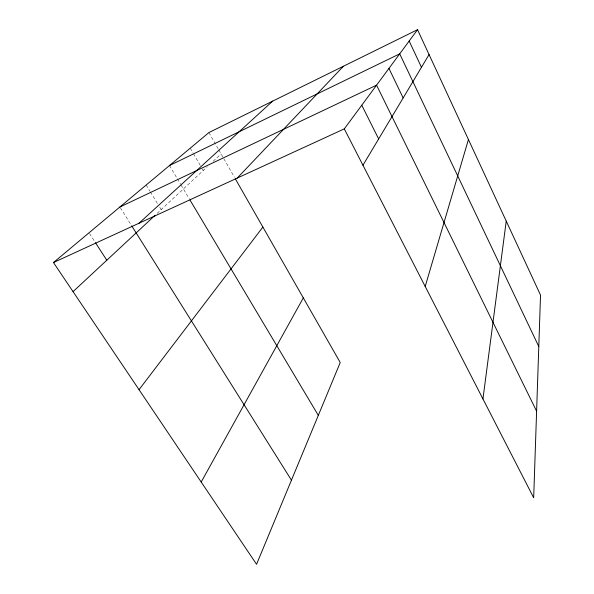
<?xml version="1.0" encoding="UTF-8"?>
<svg xmlns="http://www.w3.org/2000/svg" width="594" height="594" viewBox="0 0 594 594"><rect width="100%" height="100%" fill="white"/><g stroke="black" fill="none" stroke-linecap="round" stroke-linejoin="round"><path stroke-width="0.45" stroke-dasharray="2.97 2.23" d="M157.128 213.409L207.217 166.81M213.164 161.271L221.094 153.898M89.523 233.568L94.951 241.951M120.374 207.796L131.222 225.067M146.161 185.031L149.918 191.179M150.393 191.951L157.9 204.247M159.779 207.321L161.189 209.63M169.461 165.555L176.901 178.037M177.361 178.816L180.613 184.281M181.081 185.061L189.538 199.25M190.243 148.173L193.035 152.955M193.496 153.749L200.468 165.711M202.324 168.904L203.252 170.493M208.91 132.566L218.384 149.153M218.837 149.948L223.389 157.922M223.849 158.724L234.407 177.22"/><path stroke-width="0.89" d="M482.944 398.953L506.236 221.109M425.2 286.464L468.428 139.523M201.203 482.031L303.311 297.876M362.949 165.221L429.068 54.581M344.29 128.876L417.537 29.7L540.533 295.114L533.679 497.772L344.29 128.876L53.467 262.541L256.571 564.3L340.228 362.526L235.328 178.831M139.041 389.671L262.882 227.079M237.273 178.059L343.406 66.253M73.047 291.632L155.101 215.295M139.003 223.233L272.668 101.129M53.467 262.541L208.91 132.566L417.537 29.7M169.461 165.555L399.703 53.854L538.788 346.554M119.884 207.009L376.574 85.165L536.605 411.197M95.448 242.708L106.809 260.224M131.72 225.854L291.454 480.175M190.006 200.044L318.317 415.369M361.768 105.212L378.66 138.929M388.936 68.429L403.163 97.928M409.162 41.045L421.473 67.3"/></g></svg>
